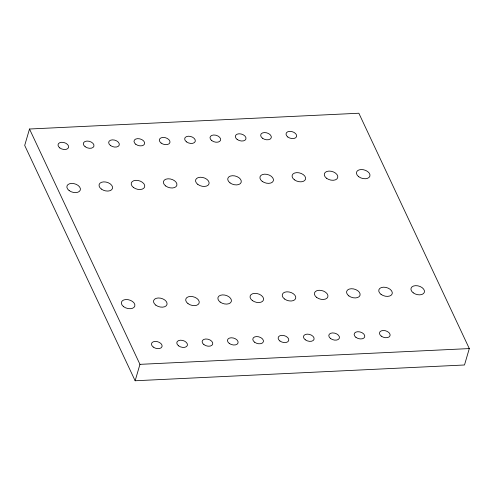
<?xml version="1.0" encoding="UTF-8"?>
<svg xmlns="http://www.w3.org/2000/svg" width="494" height="494" viewBox="0 0 494 494"><rect width="100%" height="100%" fill="white"/><g stroke="black" fill="none" stroke-linecap="round" stroke-linejoin="round"><path stroke-width="0.74" d="M29.498 129.014L24.7 145.421L135.146 380.763L464.502 364.986L469.3 348.579L358.854 113.237L29.498 129.014L139.95 364.35L135.146 380.763M139.95 364.35L469.3 348.579M358.724 176.716A6.959 4.347 16.3 0 0 369.87 176.179A6.959 4.347 16.3 0 0 361.058 169.547A6.959 4.347 16.3 0 0 358.724 176.716M326.546 178.254A6.959 4.347 16.3 0 0 337.692 177.723A6.959 4.347 16.3 0 0 328.887 171.091A6.959 4.347 16.3 0 0 326.546 178.254M294.375 179.797A6.959 4.347 16.3 0 0 305.52 179.26A6.959 4.347 16.3 0 0 296.709 172.634A6.959 4.347 16.3 0 0 294.375 179.797M262.197 181.335A6.959 4.347 16.3 0 0 273.343 180.804A6.959 4.347 16.3 0 0 264.531 174.172A6.959 4.347 16.3 0 0 262.197 181.335M230.025 182.879A6.959 4.347 16.3 0 0 241.171 182.348A6.959 4.347 16.3 0 0 232.359 175.716A6.959 4.347 16.3 0 0 230.025 182.879M197.847 184.423A6.959 4.347 16.3 0 0 208.993 183.885A6.959 4.347 16.3 0 0 200.181 177.253A6.959 4.347 16.3 0 0 197.847 184.423M165.675 185.96A6.959 4.347 16.3 0 0 176.821 185.429A6.959 4.347 16.3 0 0 168.009 178.797A6.959 4.347 16.3 0 0 165.675 185.96M133.497 187.504A6.959 4.347 16.3 0 0 144.643 186.967A6.959 4.347 16.3 0 0 135.831 180.335A6.959 4.347 16.3 0 0 133.497 187.504M101.319 189.041A6.959 4.347 16.3 0 0 112.465 188.51A6.959 4.347 16.3 0 0 103.66 181.878A6.959 4.347 16.3 0 0 101.319 189.041M69.148 190.585A6.959 4.347 16.3 0 0 80.294 190.048A6.959 4.347 16.3 0 0 71.482 183.422A6.959 4.347 16.3 0 0 69.148 190.585M413.212 292.819A6.959 4.347 16.3 0 0 424.358 292.281A6.959 4.347 16.3 0 0 415.547 285.656A6.959 4.347 16.3 0 0 413.212 292.819M381.035 294.356A6.959 4.347 16.3 0 0 392.18 293.825A6.959 4.347 16.3 0 0 383.375 287.193A6.959 4.347 16.3 0 0 381.035 294.356M348.863 295.9A6.959 4.347 16.3 0 0 360.009 295.369A6.959 4.347 16.3 0 0 351.197 288.737A6.959 4.347 16.3 0 0 348.863 295.9M316.685 297.444A6.959 4.347 16.3 0 0 327.831 296.906A6.959 4.347 16.3 0 0 319.025 290.274A6.959 4.347 16.3 0 0 316.685 297.444M284.513 298.981A6.959 4.347 16.3 0 0 295.659 298.45A6.959 4.347 16.3 0 0 286.847 291.818A6.959 4.347 16.3 0 0 284.513 298.981M252.335 300.525A6.959 4.347 16.3 0 0 263.481 299.988A6.959 4.347 16.3 0 0 254.676 293.362A6.959 4.347 16.3 0 0 252.335 300.525M220.163 302.062A6.959 4.347 16.3 0 0 231.309 301.531A6.959 4.347 16.3 0 0 222.498 294.899A6.959 4.347 16.3 0 0 220.163 302.062M187.986 303.606A6.959 4.347 16.3 0 0 199.131 303.069A6.959 4.347 16.3 0 0 190.32 296.443A6.959 4.347 16.3 0 0 187.986 303.606M155.814 305.144A6.959 4.347 16.3 0 0 166.96 304.613A6.959 4.347 16.3 0 0 158.148 297.981A6.959 4.347 16.3 0 0 155.814 305.144M123.636 306.688A6.959 4.347 16.3 0 0 134.782 306.157A6.959 4.347 16.3 0 0 125.97 299.525A6.959 4.347 16.3 0 0 123.636 306.688M287.804 136.999A5.477 3.427 16.3 0 0 296.579 136.579A5.477 3.427 16.3 0 0 289.645 131.361A5.477 3.427 16.3 0 0 287.804 136.999M262.468 138.215A5.477 3.427 16.3 0 0 271.249 137.795A5.477 3.427 16.3 0 0 264.309 132.571A5.477 3.427 16.3 0 0 262.468 138.215M237.132 139.425A5.477 3.427 16.3 0 0 245.913 139.005A5.477 3.427 16.3 0 0 238.973 133.788A5.477 3.427 16.3 0 0 237.132 139.425M211.803 140.642A5.477 3.427 16.3 0 0 220.577 140.222A5.477 3.427 16.3 0 0 213.643 134.998A5.477 3.427 16.3 0 0 211.803 140.642M186.466 141.858A5.477 3.427 16.3 0 0 195.241 141.432A5.477 3.427 16.3 0 0 188.307 136.214A5.477 3.427 16.3 0 0 186.466 141.858M161.13 143.069A5.477 3.427 16.3 0 0 169.905 142.649A5.477 3.427 16.3 0 0 162.971 137.425A5.477 3.427 16.3 0 0 161.13 143.069M135.794 144.285A5.477 3.427 16.3 0 0 144.569 143.859A5.477 3.427 16.3 0 0 137.635 138.641A5.477 3.427 16.3 0 0 135.794 144.285M110.458 145.495A5.477 3.427 16.3 0 0 119.239 145.075A5.477 3.427 16.3 0 0 112.299 139.858A5.477 3.427 16.3 0 0 110.458 145.495M85.129 146.712A5.477 3.427 16.3 0 0 93.903 146.286A5.477 3.427 16.3 0 0 86.963 141.068A5.477 3.427 16.3 0 0 85.129 146.712M59.793 147.922A5.477 3.427 16.3 0 0 68.567 147.502A5.477 3.427 16.3 0 0 61.633 142.284A5.477 3.427 16.3 0 0 59.793 147.922M153.245 347.054A5.477 3.427 16.3 0 0 162.026 346.634A5.477 3.427 16.3 0 0 155.085 341.416A5.477 3.427 16.3 0 0 153.245 347.054M178.581 345.843A5.477 3.427 16.3 0 0 187.356 345.423A5.477 3.427 16.3 0 0 180.421 340.199A5.477 3.427 16.3 0 0 178.581 345.843M203.917 344.627A5.477 3.427 16.3 0 0 212.692 344.207A5.477 3.427 16.3 0 0 205.757 338.989A5.477 3.427 16.3 0 0 203.917 344.627M229.253 343.416A5.477 3.427 16.3 0 0 238.028 342.997A5.477 3.427 16.3 0 0 231.093 337.773A5.477 3.427 16.3 0 0 229.253 343.416M254.589 342.2A5.477 3.427 16.3 0 0 263.364 341.78A5.477 3.427 16.3 0 0 256.429 336.562A5.477 3.427 16.3 0 0 254.589 342.2M279.919 340.99A5.477 3.427 16.3 0 0 288.7 340.57A5.477 3.427 16.3 0 0 281.759 335.346A5.477 3.427 16.3 0 0 279.919 340.99M305.255 339.773A5.477 3.427 16.3 0 0 314.036 339.353A5.477 3.427 16.3 0 0 307.095 334.135A5.477 3.427 16.3 0 0 305.255 339.773M330.591 338.563A5.477 3.427 16.3 0 0 339.366 338.143A5.477 3.427 16.3 0 0 332.431 332.919A5.477 3.427 16.3 0 0 330.591 338.563M355.927 337.346A5.477 3.427 16.3 0 0 364.702 336.927A5.477 3.427 16.3 0 0 357.767 331.709A5.477 3.427 16.3 0 0 355.927 337.346M381.263 336.136A5.477 3.427 16.3 0 0 390.038 335.716A5.477 3.427 16.3 0 0 383.103 330.492A5.477 3.427 16.3 0 0 381.263 336.136"/></g></svg>
